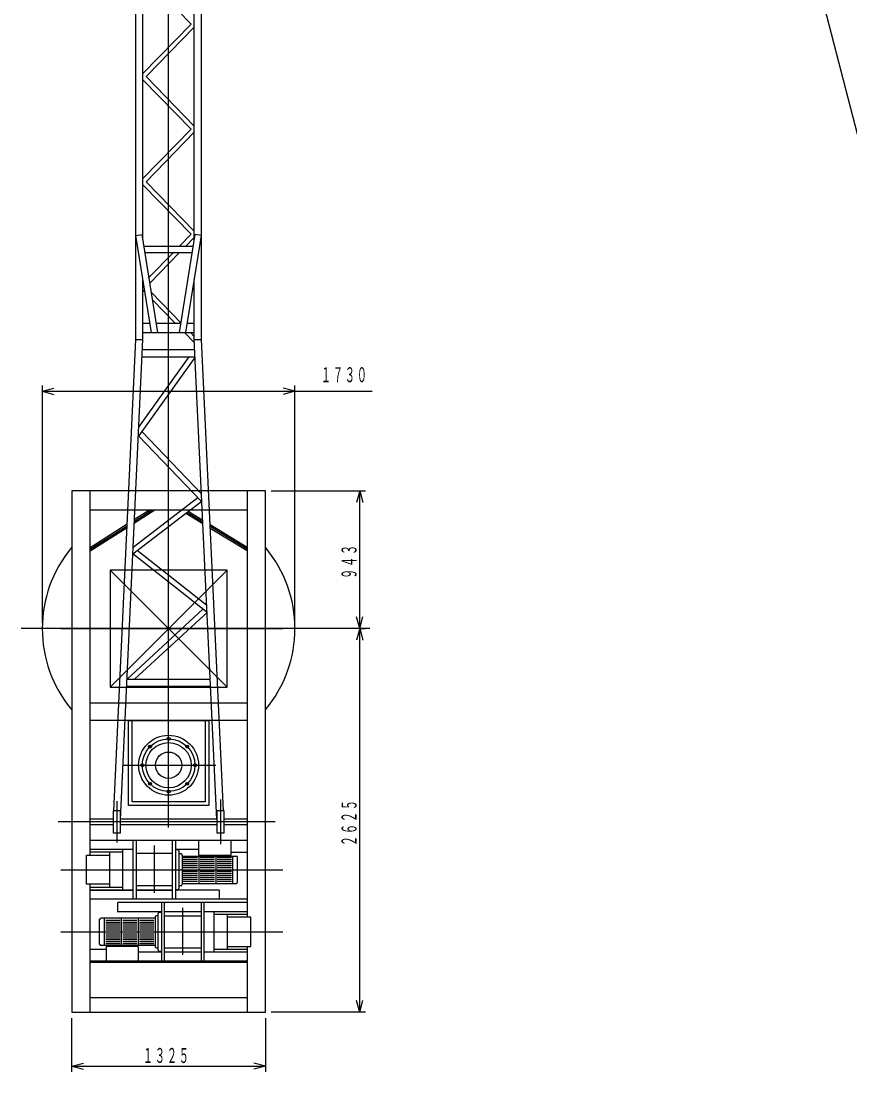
# Model space of a CAD drawing. Units: millimetres, scale not verified. Extents: x -13180 to 15154, y -10104 to 8366.
# Drawn here: x -13180 to -7504, y -7625 to -433 of the extents above; entities that cross this region are included whole.
import ezdxf

# ---------------------------------------------------------------- set-up
doc = ezdxf.new("R2010")
doc.units = ezdxf.units.MM
doc.header["$LTSCALE"] = 40
doc.layers.add('0-0_L-1-1', color=4, linetype='Continuous')
doc.layers.add('1-2_NTEXT', color=7, linetype='Continuous')
doc.styles.add('ＭＳ ゴシック', font='')
doc.styles.get('ＭＳ ゴシック').set_extended_font_data('MS Gothic')

msp = doc.modelspace()

# ---------------------------------------------------------------- linework, layer by layer
at = {"layer": '0-0_L-1-1'}
for p, q in [((-12169.17, -5952.1), (-12169.17, 7841.15)), ((-9643.73, 7290.86), (-5966.21, -6984.58)), ((-12393.5, -2612.57), (-12393.5, 6956.95)), ((-12344.84, -1931.82), (-12344.84, 6956.95)), ((-11993.5, -1931.82), (-11993.5, 6956.95)), ((-11944.84, -2612.57), (-11944.84, 6956.95)), ((-12014.46, -453.98), (-12344.84, -115.69)), ((-12344.84, -792.28), (-12014.46, -453.98)), ((-12323.88, -813.75), (-11993.5, -475.45)), ((-12014.46, -1173.51), (-12344.84, -835.22)), ((-11993.5, -1152.04), (-12323.88, -813.75)), ((-12344.84, -1511.81), (-12014.46, -1173.51)), ((-12323.88, -1533.28), (-11993.5, -1194.98)), ((-12014.46, -1893.04), (-12344.84, -1554.74)), ((-11993.5, -1871.57), (-12323.88, -1533.28)), ((-12393.27, -1901.35), (-12350.78, -1894.58)), ((-12287.34, -2565.68), (-12393.27, -1901.35)), ((-12243.77, -2565.68), (-12350.78, -1894.58)), ((-12095.89, -1976.42), (-12014.46, -1893.04)), ((-12094.57, -2565.68), (-11987.56, -1894.58)), ((-12053.96, -1976.42), (-11993.5, -1914.51)), ((-12051.01, -2565.68), (-11945.07, -1901.35)), ((-11945.07, -1901.35), (-11987.56, -1894.58)), ((-12000.61, -1976.42), (-12337.73, -1976.42)), ((-12007.46, -2019.35), (-12330.89, -2019.35)), ((-12303.79, -2189.3), (-12137.82, -2019.35)), ((-12297.9, -2226.21), (-12095.89, -2019.35)), ((-12344.84, -2612.57), (-12344.84, -2205.03)), ((-12344.84, -2231.34), (-12341.24, -2227.64)), ((-11993.5, -2612.57), (-11993.5, -2205.03)), ((-12331.65, -2287.79), (-12344.84, -2274.27)), ((-12082.19, -2500.29), (-12287.76, -2289.78)), ((-12124.12, -2500.29), (-12279.58, -2341.1)), ((-12344.84, -2500.29), (-12297.76, -2500.29)), ((-12254.2, -2500.29), (-12082.19, -2500.29)), ((-12040.58, -2500.29), (-11993.5, -2500.29)), ((-12344.84, -2565.68), (-11993.5, -2565.68)), ((-11992.44, -2635.12), (-12060.25, -2565.68)), ((-11993.5, -2591.1), (-12018.32, -2565.68)), ((-12544.98, -5837.57), (-12393.5, -2612.57)), ((-12499.17, -5898.24), (-12344.84, -2612.57)), ((-12393.5, -2612.57), (-12344.84, -2612.57)), ((-11993.5, -2612.57), (-11944.84, -2612.57)), ((-11839.17, -5898.24), (-11993.5, -2612.57)), ((-11793.37, -5837.57), (-11944.84, -2612.57)), ((-12373.07, -3213.41), (-12028.55, -2730.87)), ((-12349.26, -2682.27), (-11989.08, -2682.27)), ((-12349.26, -2730.87), (-11989.08, -2730.87)), ((-12372.08, -3273.99), (-11987.72, -2735.64)), ((-13034.17, -2927.24), (-13034.17, -4550.68)), ((-13034.17, -2967.24), (-12954.17, -2945.81)), ((-11304.17, -2967.24), (-11384.17, -2945.81)), ((-11304.17, -4550.68), (-11304.17, -2927.24)), ((-13034.17, -2967.24), (-10774.48, -2967.24)), ((-13034.17, -2967.24), (-12954.17, -2988.68)), ((-11304.17, -2967.24), (-11384.17, -2988.68)), ((-11944.14, -3720.94), (-12375.79, -3271.35)), ((-11943.87, -3669.24), (-12351.3, -3244.88)), ((-12706.67, -6140.68), (-12706.67, -3647.68)), ((-11631.67, -3647.68), (-11631.67, -6565.68)), ((-11466.67, -3647.68), (-10820.53, -3647.68)), ((-10860.53, -3647.68), (-10881.97, -3727.68)), ((-10860.53, -3647.68), (-10839.1, -3727.68)), ((-12411.56, -4033.05), (-11969.51, -3694.52)), ((-12706.67, -3777.68), (-11631.67, -3777.68)), ((-12403.77, -3867.1), (-12263.02, -3777.68)), ((-12403.2, -3854.89), (-12281.67, -3777.68)), ((-12402.62, -3842.68), (-12300.32, -3777.68)), ((-11934.23, -3874.48), (-12051.57, -3802.71)), ((-11934.78, -3862.61), (-12043.28, -3796.36)), ((-11935.34, -3850.76), (-12035.01, -3790.02)), ((-12706.67, -4035.84), (-12452.77, -3874.54)), ((-11631.67, -4035.84), (-11885.25, -3881.29)), ((-12706.67, -4047.68), (-12453.35, -3886.75)), ((-12706.67, -4059.53), (-12453.92, -3898.96)), ((-11631.67, -4047.68), (-11884.69, -3893.19)), ((-11631.67, -4059.53), (-11884.13, -3905.12)), ((-11905.96, -4480.25), (-12413.71, -4078.7)), ((-11908.01, -4432.74), (-12383.36, -4056.8)), ((-12569.17, -4990.68), (-11769.17, -4190.68)), ((-11769.17, -4990.68), (-12569.17, -4190.68)), ((-12453.98, -4935.99), (-11934.59, -4457.61)), ((-12402.22, -4937.27), (-11905.78, -4480.03)), ((-10860.53, -4590.68), (-10881.97, -4510.68)), ((-10860.53, -4590.68), (-10839.1, -4510.68)), ((-10791.42, -4590.68), (-13179.71, -4590.68)), ((-12907.86, -4590.68), (-11386.01, -4590.68)), ((-10860.53, -4590.68), (-10881.97, -4670.68)), ((-10860.53, -4590.68), (-10820.53, -4590.68)), ((-10860.53, -7215.68), (-10860.53, -4590.68)), ((-10860.53, -4590.68), (-10839.1, -4670.68)), ((-12455.18, -4937.27), (-11883.17, -4937.27)), ((-12455.18, -4985.87), (-11883.17, -4985.87)), ((-11631.67, -5100.68), (-12706.67, -5100.68)), ((-11631.67, -5220.68), (-12706.67, -5220.68)), ((-12479.63, -5525.68), (-11845.27, -5525.68)), ((-12524.17, -5770.64), (-12524.17, -6054.5)), ((-11814.17, -5759.33), (-11814.17, -6065.81)), ((-12706.67, -5892.07), (-12549.17, -5892.07)), ((-12499.17, -5892.07), (-11839.17, -5892.07)), ((-11789.17, -5892.07), (-11631.67, -5892.07)), ((-11440.37, -5912.57), (-12926.22, -5912.57)), ((-12549.17, -5933.07), (-12706.67, -5933.07)), ((-11839.17, -5933.07), (-12499.17, -5933.07)), ((-11631.67, -5933.07), (-11789.17, -5933.07)), ((-11631.67, -6040.68), (-12706.67, -6040.68)), ((-12411.67, -6440.68), (-12411.67, -6040.68)), ((-12391.67, -6040.68), (-12391.67, -6440.68)), ((-12141.67, -6440.68), (-12141.67, -6040.68)), ((-12121.67, -6040.68), (-12121.67, -6440.68)), ((-11961.67, -6140.68), (-11961.67, -6040.68)), ((-11741.67, -6140.68), (-11741.67, -6040.68)), ((-12706.67, -6100.68), (-12411.67, -6100.68)), ((-12481.67, -6380.68), (-12481.67, -6100.68)), ((-12266.67, -6399.15), (-12266.67, -6076.09)), ((-12121.67, -6100.68), (-11961.67, -6100.68)), ((-12106.67, -6105.68), (-12121.67, -6105.68)), ((-12731.67, -6140.68), (-12571.67, -6140.68)), ((-12731.67, -6340.68), (-12731.67, -6140.68)), ((-12481.67, -6120.68), (-12706.67, -6120.68)), ((-12571.67, -6360.68), (-12571.67, -6120.68)), ((-12141.67, -6130.68), (-12391.67, -6130.68)), ((-12096.67, -6365.68), (-12096.67, -6115.68)), ((-12096.67, -6130.68), (-12086.67, -6130.68)), ((-12076.67, -6140.68), (-12076.67, -6340.68)), ((-12076.67, -6146.98), (-11706.67, -6146.98)), ((-11970.74, -6160.37), (-12068.37, -6160.37)), ((-11970.74, -6173.75), (-12068.37, -6173.75)), ((-11961.67, -6140.68), (-11741.67, -6140.68)), ((-11961.08, -6146.98), (-11961.08, -6334.39)), ((-11855.15, -6160.37), (-11952.77, -6160.37)), ((-11855.15, -6173.75), (-11952.77, -6173.75)), ((-11845.48, -6146.98), (-11845.48, -6334.39)), ((-11739.56, -6160.37), (-11837.18, -6160.37)), ((-11739.56, -6173.75), (-11837.18, -6173.75)), ((-11741.67, -6120.76), (-11631.67, -6120.76)), ((-11729.89, -6334.39), (-11729.89, -6146.98)), ((-11696.67, -6324.39), (-11696.67, -6156.98)), ((-12907.86, -6240.68), (-11386.01, -6240.68)), ((-11970.74, -6187.14), (-12068.37, -6187.14)), ((-11970.74, -6200.53), (-12068.37, -6200.53)), ((-11970.74, -6213.91), (-12068.37, -6213.91)), ((-11970.74, -6227.3), (-12068.37, -6227.3)), ((-11970.74, -6254.07), (-12068.37, -6254.07)), ((-11855.15, -6187.14), (-11952.77, -6187.14)), ((-11855.15, -6200.53), (-11952.77, -6200.53)), ((-11855.15, -6213.91), (-11952.77, -6213.91)), ((-11855.15, -6227.3), (-11952.77, -6227.3)), ((-11855.15, -6254.07), (-11952.77, -6254.07)), ((-11739.56, -6187.14), (-11837.18, -6187.14)), ((-11739.56, -6200.53), (-11837.18, -6200.53)), ((-11739.56, -6213.91), (-11837.18, -6213.91)), ((-11739.56, -6227.3), (-11837.18, -6227.3)), ((-11739.56, -6254.07), (-11837.18, -6254.07)), ((-11970.74, -6267.46), (-12068.37, -6267.46)), ((-11970.74, -6280.84), (-12068.37, -6280.84)), ((-11970.74, -6294.23), (-12068.37, -6294.23)), ((-11970.74, -6307.62), (-12068.37, -6307.62)), ((-11970.74, -6321), (-12068.37, -6321)), ((-11855.15, -6267.46), (-11952.77, -6267.46)), ((-11855.15, -6280.84), (-11952.77, -6280.84)), ((-11855.15, -6294.23), (-11952.77, -6294.23)), ((-11855.15, -6307.62), (-11952.77, -6307.62)), ((-11855.15, -6321), (-11952.77, -6321)), ((-11739.56, -6267.46), (-11837.18, -6267.46)), ((-11739.56, -6280.84), (-11837.18, -6280.84)), ((-11739.56, -6294.23), (-11837.18, -6294.23)), ((-11739.56, -6307.62), (-11837.18, -6307.62)), ((-11739.56, -6321), (-11837.18, -6321)), ((-12571.67, -6340.68), (-12731.67, -6340.68)), ((-12706.67, -7215.68), (-12706.67, -6340.68)), ((-12706.67, -6360.68), (-12481.67, -6360.68)), ((-12706.67, -6380.68), (-12411.67, -6380.68)), ((-12411.67, -6380.68), (-12706.67, -6380.68)), ((-12141.67, -6350.68), (-12391.67, -6350.68)), ((-12391.67, -6380.68), (-12141.67, -6380.68)), ((-12141.67, -6380.68), (-12391.67, -6380.68)), ((-12121.67, -6375.68), (-12106.67, -6375.68)), ((-11822.35, -6380.68), (-12121.67, -6380.68)), ((-12086.67, -6350.68), (-12096.67, -6350.68)), ((-12076.67, -6334.39), (-11706.67, -6334.39)), ((-11822.35, -6380.68), (-11822.35, -6440.68)), ((-12706.67, -6440.68), (-11631.67, -6440.68)), ((-12706.67, -6440.68), (-11822.35, -6440.68)), ((-12515.99, -6530.68), (-12515.99, -6465.68)), ((-11631.67, -6465.68), (-12515.99, -6465.68)), ((-12216.67, -6465.68), (-12216.67, -6865.68)), ((-12196.67, -6865.68), (-12196.67, -6465.68)), ((-11946.67, -6465.68), (-11946.67, -6865.68)), ((-11926.67, -6865.68), (-11926.67, -6465.68)), ((-12515.99, -6525.68), (-12216.67, -6525.68)), ((-12241.67, -6790.68), (-12241.67, -6540.68)), ((-12231.67, -6530.68), (-12216.67, -6530.68)), ((-12196.67, -6525.68), (-11946.67, -6525.68)), ((-12071.67, -6824.15), (-12071.67, -6501.09)), ((-11926.67, -6525.68), (-11631.67, -6525.68)), ((-11856.67, -6805.68), (-11856.67, -6525.68)), ((-12641.67, -6749.39), (-12641.67, -6581.98)), ((-12261.67, -6571.98), (-12631.67, -6571.98)), ((-12608.45, -6759.39), (-12608.45, -6571.98)), ((-12598.79, -6585.37), (-12501.16, -6585.37)), ((-12598.79, -6598.75), (-12501.16, -6598.75)), ((-12598.79, -6612.14), (-12501.16, -6612.14)), ((-12492.86, -6571.98), (-12492.86, -6759.39)), ((-12483.19, -6585.37), (-12385.57, -6585.37)), ((-12483.19, -6598.75), (-12385.57, -6598.75)), ((-12483.19, -6612.14), (-12385.57, -6612.14)), ((-12377.27, -6571.98), (-12377.27, -6759.39)), ((-12367.6, -6585.37), (-12269.97, -6585.37)), ((-12367.6, -6598.75), (-12269.97, -6598.75)), ((-12367.6, -6612.14), (-12269.97, -6612.14)), ((-12261.67, -6565.68), (-12261.67, -6765.68)), ((-12241.67, -6555.68), (-12251.67, -6555.68)), ((-12196.67, -6555.68), (-11946.67, -6555.68)), ((-11856.67, -6545.68), (-11631.67, -6545.68)), ((-11766.67, -6785.68), (-11766.67, -6545.68)), ((-12907.86, -6665.68), (-11386.01, -6665.68)), ((-12598.79, -6625.53), (-12501.16, -6625.53)), ((-12598.79, -6638.91), (-12501.16, -6638.91)), ((-12598.79, -6652.3), (-12501.16, -6652.3)), ((-12598.79, -6679.07), (-12501.16, -6679.07)), ((-12483.19, -6625.53), (-12385.57, -6625.53)), ((-12483.19, -6638.91), (-12385.57, -6638.91)), ((-12483.19, -6652.3), (-12385.57, -6652.3)), ((-12483.19, -6679.07), (-12385.57, -6679.07)), ((-12367.6, -6625.53), (-12269.97, -6625.53)), ((-12367.6, -6638.91), (-12269.97, -6638.91)), ((-12367.6, -6652.3), (-12269.97, -6652.3)), ((-12367.6, -6679.07), (-12269.97, -6679.07)), ((-12261.67, -6759.39), (-12631.67, -6759.39)), ((-12598.79, -6692.46), (-12501.16, -6692.46)), ((-12598.79, -6705.84), (-12501.16, -6705.84)), ((-12598.79, -6719.23), (-12501.16, -6719.23)), ((-12598.79, -6732.62), (-12501.16, -6732.62)), ((-12598.79, -6746), (-12501.16, -6746)), ((-12483.19, -6692.46), (-12385.57, -6692.46)), ((-12483.19, -6705.84), (-12385.57, -6705.84)), ((-12483.19, -6719.23), (-12385.57, -6719.23)), ((-12483.19, -6732.62), (-12385.57, -6732.62)), ((-12483.19, -6746), (-12385.57, -6746)), ((-12367.6, -6692.46), (-12269.97, -6692.46)), ((-12367.6, -6705.84), (-12269.97, -6705.84)), ((-12367.6, -6719.23), (-12269.97, -6719.23)), ((-12367.6, -6732.62), (-12269.97, -6732.62)), ((-12367.6, -6746), (-12269.97, -6746)), ((-12596.67, -6785.61), (-12706.67, -6785.61)), ((-12376.67, -6765.68), (-12376.67, -6865.68)), ((-12216.67, -6805.68), (-12376.67, -6805.68)), ((-12251.67, -6775.68), (-12241.67, -6775.68)), ((-12216.67, -6800.68), (-12231.67, -6800.68)), ((-12196.67, -6775.68), (-11946.67, -6775.68)), ((-11946.67, -6805.68), (-12196.67, -6805.68)), ((-11631.67, -6805.68), (-11926.67, -6805.68)), ((-11631.67, -6785.68), (-11856.67, -6785.68)), ((-11631.67, -6765.68), (-11631.67, -7215.68)), ((-11631.67, -6865.68), (-12706.67, -6865.68)), ((-11631.67, -6865.68), (-12706.67, -6865.68)), ((-11631.67, -6875.68), (-12706.67, -6875.68)), ((-12706.67, -7115.68), (-11631.67, -7115.68)), ((-10860.53, -7215.68), (-10881.97, -7135.68)), ((-10860.53, -7215.68), (-10839.1, -7135.68)), ((-12831.67, -7624.84), (-12831.67, -7255.68)), ((-11506.67, -7255.68), (-11506.67, -7624.84)), ((-10820.53, -7215.68), (-11466.67, -7215.68)), ((-12831.67, -7584.84), (-12751.67, -7563.4)), ((-12831.67, -7584.84), (-11506.67, -7584.84)), ((-12831.67, -7584.84), (-12751.67, -7606.27)), ((-11506.67, -7584.84), (-11586.67, -7563.4)), ((-11506.67, -7584.84), (-11586.67, -7606.27))]:
    msp.add_line(p, q, dxfattribs=at)
for points in [[(-11506.67, -7215.68), (-11506.67, -3647.68), (-12831.67, -3647.68), (-12831.67, -7215.68)], [(-11769.17, -4990.68), (-11769.17, -4190.68), (-12569.17, -4190.68), (-12569.17, -4990.68)], [(-11894.17, -5220.68), (-11894.17, -5800.68), (-12444.17, -5800.68), (-12444.17, -5220.68)], [(-12499.17, -5987.57), (-12499.17, -5837.57), (-12549.17, -5837.57), (-12549.17, -5987.57)], [(-11789.17, -5987.57), (-11789.17, -5837.57), (-11839.17, -5837.57), (-11839.17, -5987.57)]]:
    msp.add_lwpolyline(points, close=True, dxfattribs=at)
for points in [[(-10820.53, -4590.68), (-10860.53, -4590.68), (-10860.53, -3647.68)], [(-12413.06, -4079.54), (-12043.28, -3796.36), (-11941.56, -3718.45)], [(-11919.17, -5220.68), (-11919.17, -5775.68), (-12419.17, -5775.68), (-12419.17, -5220.68)], [(-11766.67, -6765.68), (-11606.67, -6765.68), (-11606.67, -6565.68), (-11766.67, -6565.68)], [(-12376.67, -6765.68), (-12596.67, -6765.68), (-12596.67, -6865.68)]]:
    msp.add_lwpolyline(points, dxfattribs=at)
for centre, radius in [((-12169.17, -5525.68), 205), ((-12169.17, -5525.68), 180), ((-12169.17, -5525.68), 155), ((-12296.45, -5398.41), 10), ((-12169.17, -5345.68), 10), ((-12041.89, -5398.41), 10), ((-12169.17, -5525.68), 90), ((-12349.17, -5525.68), 10), ((-11989.17, -5525.68), 10), ((-12296.45, -5652.96), 10), ((-12041.89, -5652.96), 10), ((-12169.17, -5705.68), 10)]:
    msp.add_circle(centre, radius, dxfattribs=at)
for centre, radius, start, end in [((-12169.17, -4590.68), 865, 139.99, 220.01), ((-12169.17, -4590.68), 865, 319.99, 40.01), ((-12106.67, -6115.68), 10, 0, 90), ((-12086.67, -6140.68), 10, 0, 90), ((-11706.67, -6156.98), 10, 0, 90), ((-11706.67, -6324.39), 10, 270, 0), ((-12106.67, -6365.68), 10, 270, 0), ((-12086.67, -6340.68), 10, 270, 0), ((-12231.67, -6540.68), 10, 90, 180), ((-12631.67, -6581.98), 10, 90, 180), ((-12251.67, -6565.68), 10, 90, 180), ((-12631.67, -6749.39), 10, 180, 270), ((-12251.67, -6765.68), 10, 180, 270), ((-12231.67, -6790.68), 10, 180, 270)]:
    msp.add_arc(centre, radius, start, end, dxfattribs=at)

# ---------------------------------------------------------------- texts
at = {"layer": '1-2_NTEXT', "char_height": 102.6, "attachment_point": 7, "style": 'ＭＳ ゴシック'}
for s, insert in [('\\T1.17;\\W0.5;１７３０', (-11126.48, -2906.6)), ('\\T1.17;\\W0.5;１３２５', (-12345.17, -7564.84))]:
    msp.add_mtext(s, dxfattribs=dict(at, insert=insert))
at = {"layer": '1-2_NTEXT', "char_height": 102.6, "attachment_point": 7, "rotation": 90, "style": 'ＭＳ ゴシック'}
for s, insert in [('\\T1.17;\\W0.5;９４３', (-10880.53, -4251.18)), ('\\T1.17;\\W0.5;２６２５', (-10880.53, -6079.18))]:
    msp.add_mtext(s, dxfattribs=dict(at, insert=insert))

doc.saveas('drawing.dxf')
